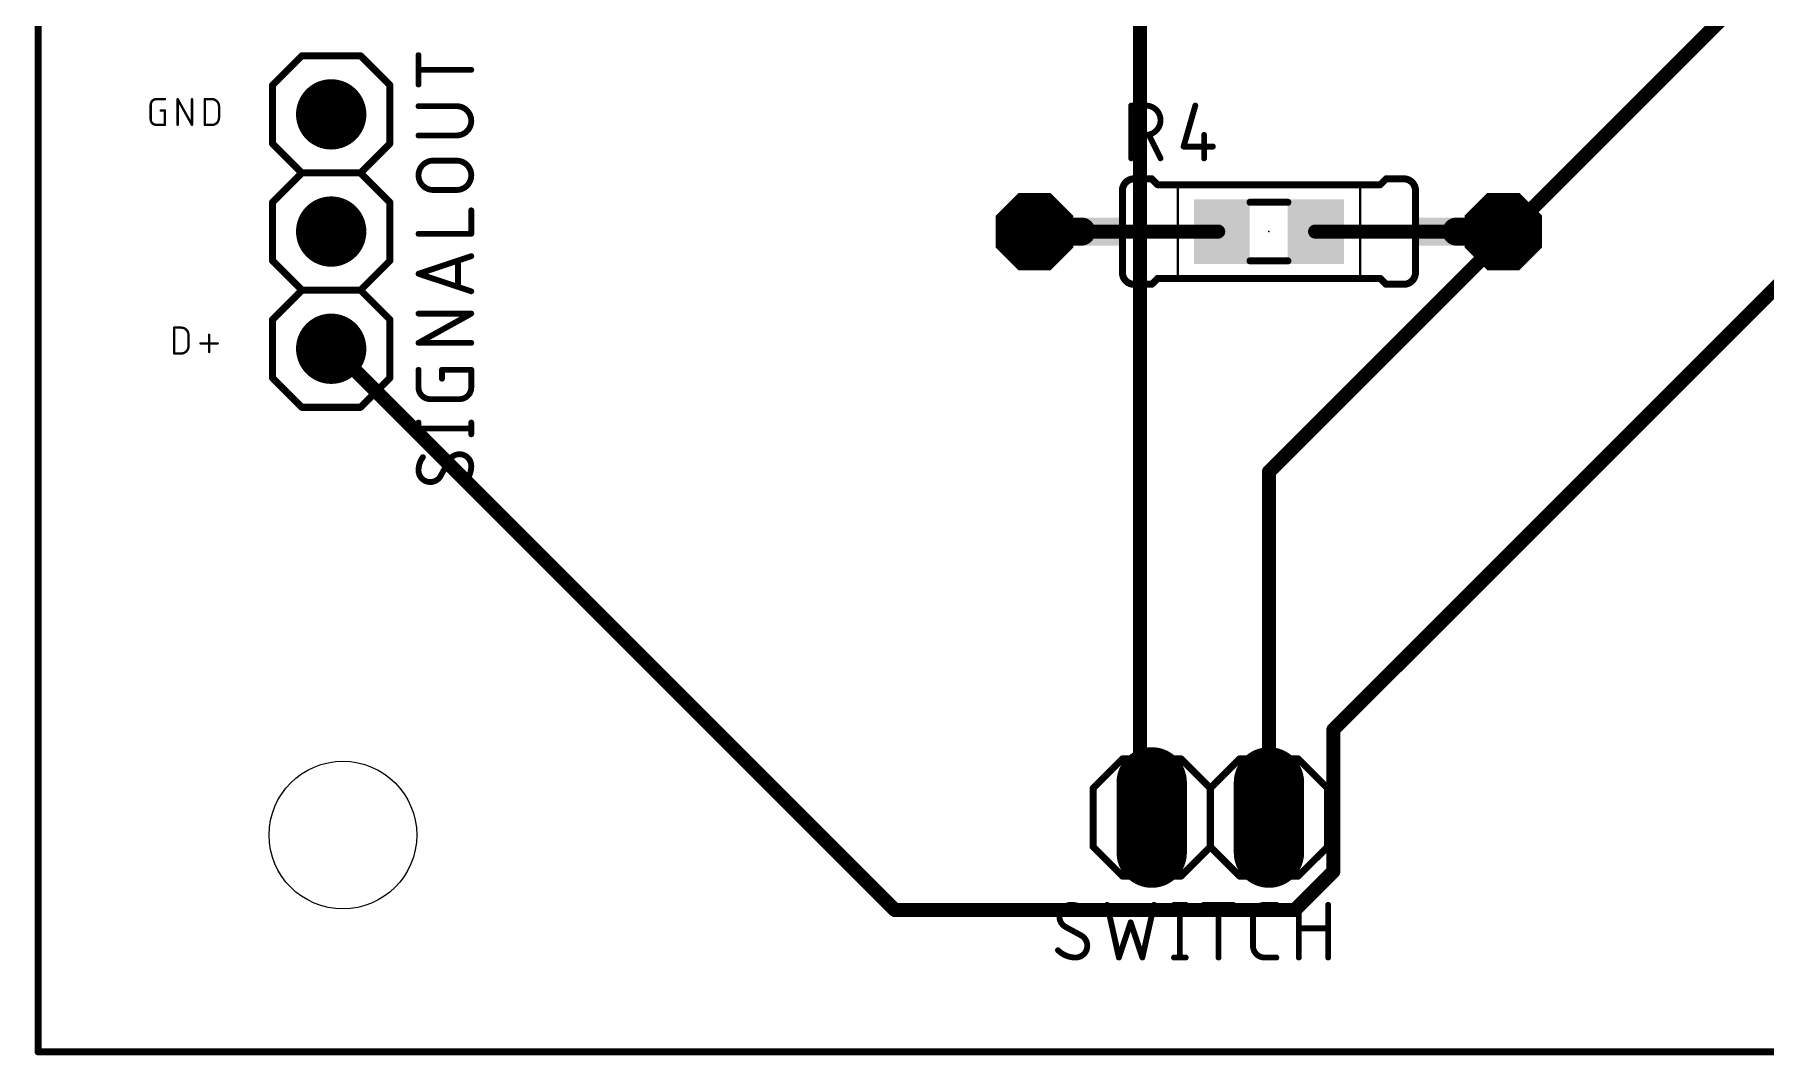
# Model space of a CAD drawing. Extents: x 0.6 to 3.55, y 0 to 3.95.
# Drawn here: x 0.597 to 2.073, y -0.003 to 0.868 of the extents above; entities that cross this region are included whole.
import ezdxf

# ---------------------------------------------------------------- set-up
doc = ezdxf.new("R2010")
doc.units = 0
for name, color, linetype in [('1', 12, 'CONTINUOUS'), ('16', 132, 'CONTINUOUS'), ('17', 110, 'CONTINUOUS'), ('20', 31, 'CONTINUOUS'), ('21', 253, 'CONTINUOUS'), ('23', 53, 'CONTINUOUS'), ('25', 253, 'CONTINUOUS'), ('39', 12, 'CONTINUOUS'), ('51', 253, 'CONTINUOUS')]:
    doc.layers.add(name, color=color, linetype=linetype)

# ---------------------------------------------------------------- blocks, each defined once
blk = doc.blocks.new('RECT')
blk.add_solid([(-0.5, -0.5), (0.5, -0.5), (-0.5, 0.5), (0.5, 0.5)])
blk = doc.blocks.new('OCTAGONP')
at = {"const_width": 0.5}
blk.add_lwpolyline([(-0.25, -0.103553), (-0.25, 0.103553), (-0.103553, 0.25), (0.103553, 0.25), (0.25, 0.103553), (0.25, -0.103553), (0.103553, -0.25), (-0.103553, -0.25), (-0.25, -0.103553), (-0.25, 0.103553)], dxfattribs=at)
blk = doc.blocks.new('ROUNDP')
at = {"const_width": 0.5}
blk.add_lwpolyline([(0, -0.25, 1), (0, 0.25, 1), (0, -0.25)], format="xyb", dxfattribs=at)
blk = doc.blocks.new('LONGP100')
at = {"const_width": 1}
blk.add_lwpolyline([(-0.5, 0), (0.5, 0)], dxfattribs=at)
at = {"const_width": 0.5}
for points in [[(-0.5, 0.25, 1), (-0.5, -0.25)], [(0.5, -0.25, 1), (0.5, 0.25)]]:
    blk.add_lwpolyline(points, format="xyb", dxfattribs=at)

msp = doc.modelspace()

# ---------------------------------------------------------------- linework, layer by layer
at = {"layer": '1'}
for points, const_width in [([(0.6, 3.65), (0.6, 0)], 0.006), ([(1.472835, 0.7), (1.606693, 0.7)], 0.012), ([(1.68937, 0.7), (1.850787, 0.7)], 0.012), ([(0.6, 0), (3.55, 0)], 0.006)]:
    msp.add_lwpolyline(points, dxfattribs=dict(at, const_width=const_width))
for points, const_width in [([(1.472835, 0.703, 1), (1.472835, 0.697)], 0.006), ([(1.606693, 0.697, 1), (1.606693, 0.703)], 0.006), ([(1.68937, 0.703, 1), (1.68937, 0.697)], 0.006), ([(1.850787, 0.697, 1), (1.850787, 0.703)], 0.006), ([(0.6, 0.0015, 1), (0.6, -0.0015)], 0.003), ([(0.5985, 0, 1), (0.6015, 0)], 0.003)]:
    msp.add_lwpolyline(points, format="xyb", dxfattribs=dict(at, const_width=const_width))
at = {"layer": '16', "const_width": 0.012}
for points in [[(1.859, 0.704), (2.101, 0.946)], [(1.54, 0.935), (1.54, 0.209)], [(1.705, 0.275), (2.244, 0.814)], [(1.859, 0.704), (1.85, 0.7)], [(1.848, 0.693), (1.65, 0.495)], [(1.848, 0.693), (1.85, 0.7)], [(0.858, 0.594), (0.85, 0.6)], [(0.858, 0.594), (1.331, 0.121)], [(1.65, 0.495), (1.65, 0.2)], [(1.705, 0.154), (1.705, 0.275)], [(1.54, 0.209), (1.55, 0.2)], [(1.672, 0.121), (1.705, 0.154)], [(1.331, 0.121), (1.672, 0.121)]]:
    msp.add_lwpolyline(points, dxfattribs=at)
at = {"layer": '16', "const_width": 0.006}
for points in [[(1.856879, 0.706121, 1), (1.861121, 0.701879)], [(1.860218, 0.701259, 1), (1.857782, 0.706741)], [(1.845115, 0.693824, 1), (1.850885, 0.692176)], [(1.850121, 0.690879, 1), (1.845879, 0.695121)], [(1.848782, 0.702741, 1), (1.851218, 0.697259)], [(1.852885, 0.699176, 1), (1.847115, 0.700824)], [(0.8518, 0.6024, 1), (0.8482, 0.5976)], [(0.860121, 0.596121, 1), (0.855879, 0.591879)], [(0.8562, 0.5916, 1), (0.8598, 0.5964)], [(1.653, 0.495, 1), (1.647, 0.495)], [(1.647879, 0.497121, 1), (1.652121, 0.492879)], [(1.708, 0.275, 1), (1.702, 0.275)], [(1.702879, 0.277121, 1), (1.707121, 0.272879)], [(1.542007, 0.21123, 1), (1.537993, 0.20677)], [(1.537, 0.209, 1), (1.543, 0.209)], [(1.547993, 0.19777, 1), (1.552007, 0.20223)], [(1.647, 0.2, 1), (1.653, 0.2)], [(1.702, 0.154, 1), (1.708, 0.154)], [(1.707121, 0.151879, 1), (1.702879, 0.156121)], [(1.331, 0.124, 1), (1.331, 0.118)], [(1.328879, 0.118879, 1), (1.333121, 0.123121)], [(1.669879, 0.123121, 1), (1.674121, 0.118879)], [(1.672, 0.118, 1), (1.672, 0.124)]]:
    msp.add_lwpolyline(points, format="xyb", dxfattribs=at)
at = {"layer": '20'}
for p, q in [((0.6, 3.637008), (0.6, 0)), ((0.6, 0), (3.549213, 0))]:
    msp.add_line(p, q, dxfattribs=at)
msp.add_circle((0.86, 0.185), 0.062992, dxfattribs=at)
at = {"layer": '21'}
for points, const_width in [([(0.825, 0.85), (0.8, 0.825)], 0.006), ([(0.875, 0.85), (0.825, 0.85)], 0.006), ([(0.9, 0.825), (0.875, 0.85)], 0.006), ([(0.8, 0.775), (0.8, 0.825)], 0.006), ([(0.9, 0.825), (0.9, 0.775)], 0.006), ([(0.700889, 0.813), (0.708222, 0.813)], 0.002), ([(0.71904, 0.791), (0.71904, 0.813)], 0.002), ([(0.71904, 0.813), (0.731262, 0.791)], 0.002), ([(0.731262, 0.791), (0.731262, 0.813)], 0.002), ([(0.74208, 0.791), (0.74208, 0.813)], 0.002), ([(0.74208, 0.813), (0.748191, 0.813)], 0.002), ([(0.696, 0.795889), (0.696, 0.808111)], 0.002), ([(0.704555, 0.803222), (0.708222, 0.803222)], 0.002), ([(0.708222, 0.803222), (0.708222, 0.791)], 0.002), ([(0.754302, 0.806889), (0.754302, 0.797111)], 0.002), ([(0.708222, 0.791), (0.700889, 0.791)], 0.002), ([(0.748191, 0.791), (0.74208, 0.791)], 0.002), ([(0.825, 0.75), (0.8, 0.775)], 0.006), ([(0.9, 0.775), (0.875, 0.75)], 0.006), ([(0.8, 0.725), (0.825, 0.75)], 0.006), ([(0.875, 0.75), (0.825, 0.75)], 0.006), ([(0.875, 0.75), (0.9, 0.725)], 0.006), ([(1.535, 0.745), (1.55, 0.745)], 0.006), ([(1.555, 0.74), (1.55, 0.745)], 0.006), ([(1.745, 0.74), (1.555, 0.74)], 0.006), ([(1.745, 0.74), (1.75, 0.745)], 0.006), ([(1.765, 0.745), (1.75, 0.745)], 0.006), ([(0.8, 0.675), (0.8, 0.725)], 0.006), ([(0.9, 0.725), (0.9, 0.675)], 0.006), ([(1.525, 0.665), (1.525, 0.735)], 0.006), ([(1.775, 0.665), (1.775, 0.735)], 0.006), ([(0.825, 0.65), (0.8, 0.675)], 0.006), ([(0.9, 0.675), (0.875, 0.65)], 0.006), ([(0.8, 0.625), (0.825, 0.65)], 0.006), ([(0.875, 0.65), (0.825, 0.65)], 0.006), ([(0.875, 0.65), (0.9, 0.625)], 0.006), ([(1.535, 0.655), (1.55, 0.655)], 0.006), ([(1.555, 0.66), (1.55, 0.655)], 0.006), ([(1.745, 0.66), (1.555, 0.66)], 0.006), ([(1.745, 0.66), (1.75, 0.655)], 0.006), ([(1.765, 0.655), (1.75, 0.655)], 0.006), ([(0.8, 0.575), (0.8, 0.625)], 0.006), ([(0.9, 0.625), (0.9, 0.575)], 0.006), ([(0.716, 0.596), (0.716, 0.618)], 0.002), ([(0.716, 0.618), (0.722111, 0.618)], 0.002), ([(0.728222, 0.611889), (0.728222, 0.602111)], 0.002), ([(0.738538, 0.604555), (0.753204, 0.604555)], 0.002), ([(0.745871, 0.597222), (0.745871, 0.611889)], 0.002), ([(0.722111, 0.596), (0.716, 0.596)], 0.002), ([(0.825, 0.55), (0.8, 0.575)], 0.006), ([(0.9, 0.575), (0.875, 0.55)], 0.006), ([(0.875, 0.55), (0.825, 0.55)], 0.006), ([(1.5, 0.225), (1.525, 0.25)], 0.006), ([(1.525, 0.25), (1.575, 0.25)], 0.006), ([(1.575, 0.25), (1.6, 0.225)], 0.006), ([(1.6, 0.225), (1.625, 0.25)], 0.006), ([(1.625, 0.25), (1.675, 0.25)], 0.006), ([(1.7, 0.225), (1.675, 0.25)], 0.006), ([(1.5, 0.175), (1.5, 0.225)], 0.006), ([(1.6, 0.175), (1.6, 0.225)], 0.006), ([(1.7, 0.175), (1.7, 0.225)], 0.006), ([(1.525, 0.15), (1.5, 0.175)], 0.006), ([(1.6, 0.175), (1.575, 0.15)], 0.006), ([(1.625, 0.15), (1.6, 0.175)], 0.006), ([(1.675, 0.15), (1.7, 0.175)], 0.006), ([(1.575, 0.15), (1.525, 0.15)], 0.006), ([(1.675, 0.15), (1.625, 0.15)], 0.006)]:
    msp.add_lwpolyline(points, dxfattribs=dict(at, const_width=const_width))
for points, const_width in [([(0.825, 0.8515, 1), (0.825, 0.8485)], 0.003), ([(0.826061, 0.848939, 1), (0.823939, 0.851061)], 0.003), ([(0.876061, 0.851061, 1), (0.873939, 0.848939)], 0.003), ([(0.875, 0.8485, 1), (0.875, 0.8515)], 0.003), ([(0.8015, 0.825, 1), (0.7985, 0.825)], 0.003), ([(0.798939, 0.826061, 1), (0.801061, 0.823939)], 0.003), ([(0.9015, 0.825, 1), (0.8985, 0.825)], 0.003), ([(0.898939, 0.823939, 1), (0.901061, 0.826061)], 0.003), ([(0.700889, 0.813, 0.414206), (0.696, 0.808111)], 0.002), ([(0.700889, 0.8135, 1), (0.700889, 0.8125)], 0.001), ([(0.700889, 0.8125, 1), (0.700889, 0.8135)], 0.001), ([(0.708222, 0.8125, 1), (0.708222, 0.8135)], 0.001), ([(0.71954, 0.813, 1), (0.71854, 0.813)], 0.001), ([(0.719477, 0.813243, 1), (0.718603, 0.812757)], 0.001), ([(0.731762, 0.813, 1), (0.730762, 0.813)], 0.001), ([(0.74258, 0.813, 1), (0.74158, 0.813)], 0.001), ([(0.74208, 0.8135, 1), (0.74208, 0.8125)], 0.001), ([(0.754302, 0.806889, 0.414219), (0.748191, 0.813)], 0.002), ([(0.748191, 0.8135, 1), (0.748191, 0.8125)], 0.001), ([(0.748191, 0.8125, 1), (0.748191, 0.8135)], 0.001), ([(0.6965, 0.808111, 1), (0.6955, 0.808111)], 0.001), ([(0.6955, 0.808111, 1), (0.6965, 0.808111)], 0.001), ([(0.704555, 0.803722, 1), (0.704555, 0.802722)], 0.001), ([(0.708722, 0.803222, 1), (0.707722, 0.803222)], 0.001), ([(0.708222, 0.802722, 1), (0.708222, 0.803722)], 0.001), ([(0.748191, 0.791, 0.414208), (0.754302, 0.797111)], 0.002), ([(0.754802, 0.806889, 1), (0.753802, 0.806889)], 0.001), ([(0.753802, 0.806889, 1), (0.754802, 0.806889)], 0.001), ([(0.754802, 0.797111, 1), (0.753802, 0.797111)], 0.001), ([(0.753802, 0.797111, 1), (0.754802, 0.797111)], 0.001), ([(0.696, 0.795889, 0.414214), (0.700889, 0.791)], 0.002), ([(0.6965, 0.795889, 1), (0.6955, 0.795889)], 0.001), ([(0.6955, 0.795889, 1), (0.6965, 0.795889)], 0.001), ([(0.700889, 0.7915, 1), (0.700889, 0.7905)], 0.001), ([(0.700889, 0.7905, 1), (0.700889, 0.7915)], 0.001), ([(0.707722, 0.791, 1), (0.708722, 0.791)], 0.001), ([(0.708222, 0.7905, 1), (0.708222, 0.7915)], 0.001), ([(0.71854, 0.791, 1), (0.71954, 0.791)], 0.001), ([(0.730762, 0.791, 1), (0.731762, 0.791)], 0.001), ([(0.730825, 0.790757, 1), (0.731699, 0.791243)], 0.001), ([(0.74208, 0.7915, 1), (0.74208, 0.7905)], 0.001), ([(0.74158, 0.791, 1), (0.74258, 0.791)], 0.001), ([(0.748191, 0.7915, 1), (0.748191, 0.7905)], 0.001), ([(0.748191, 0.7905, 1), (0.748191, 0.7915)], 0.001), ([(0.801061, 0.776061, 1), (0.798939, 0.773939)], 0.003), ([(0.7985, 0.775, 1), (0.8015, 0.775)], 0.003), ([(0.8985, 0.775, 1), (0.9015, 0.775)], 0.003), ([(0.901061, 0.773939, 1), (0.898939, 0.776061)], 0.003), ([(0.825, 0.7515, 1), (0.825, 0.7485)], 0.003), ([(0.826061, 0.748939, 1), (0.823939, 0.751061)], 0.003), ([(0.823939, 0.748939, 1), (0.826061, 0.751061)], 0.003), ([(0.876061, 0.751061, 1), (0.873939, 0.748939)], 0.003), ([(0.873939, 0.751061, 1), (0.876061, 0.748939)], 0.003), ([(0.875, 0.7485, 1), (0.875, 0.7515)], 0.003), ([(1.535, 0.745, 0.414214), (1.525, 0.735)], 0.006), ([(1.535, 0.7465, 1), (1.535, 0.7435)], 0.003), ([(1.535, 0.7435, 1), (1.535, 0.7465)], 0.003), ([(1.551061, 0.746061, 1), (1.548939, 0.743939)], 0.003), ([(1.55, 0.7435, 1), (1.55, 0.7465)], 0.003), ([(1.555, 0.7415, 1), (1.555, 0.7385)], 0.003), ([(1.553939, 0.738939, 1), (1.556061, 0.741061)], 0.003), ([(1.743939, 0.741061, 1), (1.746061, 0.738939)], 0.003), ([(1.745, 0.7385, 1), (1.745, 0.7415)], 0.003), ([(1.75, 0.7465, 1), (1.75, 0.7435)], 0.003), ([(1.751061, 0.743939, 1), (1.748939, 0.746061)], 0.003), ([(1.775, 0.735, 0.414214), (1.765, 0.745)], 0.006), ([(1.765, 0.7465, 1), (1.765, 0.7435)], 0.003), ([(1.765, 0.7435, 1), (1.765, 0.7465)], 0.003), ([(0.8015, 0.725, 1), (0.7985, 0.725)], 0.003), ([(0.798939, 0.726061, 1), (0.801061, 0.723939)], 0.003), ([(0.9015, 0.725, 1), (0.8985, 0.725)], 0.003), ([(0.898939, 0.723939, 1), (0.901061, 0.726061)], 0.003), ([(1.5265, 0.735, 1), (1.5235, 0.735)], 0.003), ([(1.5235, 0.735, 1), (1.5265, 0.735)], 0.003), ([(1.7765, 0.735, 1), (1.7735, 0.735)], 0.003), ([(1.7735, 0.735, 1), (1.7765, 0.735)], 0.003), ([(0.801061, 0.676061, 1), (0.798939, 0.673939)], 0.003), ([(0.7985, 0.675, 1), (0.8015, 0.675)], 0.003), ([(0.8985, 0.675, 1), (0.9015, 0.675)], 0.003), ([(0.901061, 0.673939, 1), (0.898939, 0.676061)], 0.003), ([(1.525, 0.665, 0.414214), (1.535, 0.655)], 0.006), ([(1.5265, 0.665, 1), (1.5235, 0.665)], 0.003), ([(1.5235, 0.665, 1), (1.5265, 0.665)], 0.003), ([(1.765, 0.655, 0.414214), (1.775, 0.665)], 0.006), ([(1.7765, 0.665, 1), (1.7735, 0.665)], 0.003), ([(1.7735, 0.665, 1), (1.7765, 0.665)], 0.003), ([(0.825, 0.6515, 1), (0.825, 0.6485)], 0.003), ([(0.826061, 0.648939, 1), (0.823939, 0.651061)], 0.003), ([(0.823939, 0.648939, 1), (0.826061, 0.651061)], 0.003), ([(0.876061, 0.651061, 1), (0.873939, 0.648939)], 0.003), ([(0.873939, 0.651061, 1), (0.876061, 0.648939)], 0.003), ([(0.875, 0.6485, 1), (0.875, 0.6515)], 0.003), ([(1.535, 0.6565, 1), (1.535, 0.6535)], 0.003), ([(1.535, 0.6535, 1), (1.535, 0.6565)], 0.003), ([(1.548939, 0.656061, 1), (1.551061, 0.653939)], 0.003), ([(1.55, 0.6535, 1), (1.55, 0.6565)], 0.003), ([(1.555, 0.6615, 1), (1.555, 0.6585)], 0.003), ([(1.556061, 0.658939, 1), (1.553939, 0.661061)], 0.003), ([(1.746061, 0.661061, 1), (1.743939, 0.658939)], 0.003), ([(1.745, 0.6585, 1), (1.745, 0.6615)], 0.003), ([(1.75, 0.6565, 1), (1.75, 0.6535)], 0.003), ([(1.748939, 0.653939, 1), (1.751061, 0.656061)], 0.003), ([(1.765, 0.6565, 1), (1.765, 0.6535)], 0.003), ([(1.765, 0.6535, 1), (1.765, 0.6565)], 0.003), ([(0.8015, 0.625, 1), (0.7985, 0.625)], 0.003), ([(0.798939, 0.626061, 1), (0.801061, 0.623939)], 0.003), ([(0.9015, 0.625, 1), (0.8985, 0.625)], 0.003), ([(0.898939, 0.623939, 1), (0.901061, 0.626061)], 0.003), ([(0.7165, 0.618, 1), (0.7155, 0.618)], 0.001), ([(0.716, 0.6185, 1), (0.716, 0.6175)], 0.001), ([(0.728222, 0.611889, 0.414219), (0.722111, 0.618)], 0.002), ([(0.722111, 0.6185, 1), (0.722111, 0.6175)], 0.001), ([(0.722111, 0.6175, 1), (0.722111, 0.6185)], 0.001), ([(0.728722, 0.611889, 1), (0.727722, 0.611889)], 0.001), ([(0.727722, 0.611889, 1), (0.728722, 0.611889)], 0.001), ([(0.738538, 0.605055, 1), (0.738538, 0.604055)], 0.001), ([(0.746371, 0.611889, 1), (0.745371, 0.611889)], 0.001), ([(0.753204, 0.604055, 1), (0.753204, 0.605055)], 0.001), ([(0.716, 0.5965, 1), (0.716, 0.5955)], 0.001), ([(0.7155, 0.596, 1), (0.7165, 0.596)], 0.001), ([(0.722111, 0.596, 0.414208), (0.728222, 0.602111)], 0.002), ([(0.722111, 0.5965, 1), (0.722111, 0.5955)], 0.001), ([(0.722111, 0.5955, 1), (0.722111, 0.5965)], 0.001), ([(0.728722, 0.602111, 1), (0.727722, 0.602111)], 0.001), ([(0.727722, 0.602111, 1), (0.728722, 0.602111)], 0.001), ([(0.745371, 0.597222, 1), (0.746371, 0.597222)], 0.001), ([(0.801061, 0.576061, 1), (0.798939, 0.573939)], 0.003), ([(0.7985, 0.575, 1), (0.8015, 0.575)], 0.003), ([(0.8985, 0.575, 1), (0.9015, 0.575)], 0.003), ([(0.901061, 0.573939, 1), (0.898939, 0.576061)], 0.003), ([(0.825, 0.5515, 1), (0.825, 0.5485)], 0.003), ([(0.823939, 0.548939, 1), (0.826061, 0.551061)], 0.003), ([(0.873939, 0.551061, 1), (0.876061, 0.548939)], 0.003), ([(0.875, 0.5485, 1), (0.875, 0.5515)], 0.003), ([(1.525, 0.2515, 1), (1.525, 0.2485)], 0.003), ([(1.526061, 0.248939, 1), (1.523939, 0.251061)], 0.003), ([(1.576061, 0.251061, 1), (1.573939, 0.248939)], 0.003), ([(1.575, 0.2485, 1), (1.575, 0.2515)], 0.003), ([(1.625, 0.2515, 1), (1.625, 0.2485)], 0.003), ([(1.626061, 0.248939, 1), (1.623939, 0.251061)], 0.003), ([(1.676061, 0.251061, 1), (1.673939, 0.248939)], 0.003), ([(1.675, 0.2485, 1), (1.675, 0.2515)], 0.003), ([(1.5015, 0.225, 1), (1.4985, 0.225)], 0.003), ([(1.498939, 0.226061, 1), (1.501061, 0.223939)], 0.003), ([(1.6015, 0.225, 1), (1.5985, 0.225)], 0.003), ([(1.598939, 0.226061, 1), (1.601061, 0.223939)], 0.003), ([(1.598939, 0.223939, 1), (1.601061, 0.226061)], 0.003), ([(1.7015, 0.225, 1), (1.6985, 0.225)], 0.003), ([(1.698939, 0.223939, 1), (1.701061, 0.226061)], 0.003), ([(1.501061, 0.176061, 1), (1.498939, 0.173939)], 0.003), ([(1.601061, 0.176061, 1), (1.598939, 0.173939)], 0.003), ([(1.601061, 0.173939, 1), (1.598939, 0.176061)], 0.003), ([(1.701061, 0.173939, 1), (1.698939, 0.176061)], 0.003), ([(1.4985, 0.175, 1), (1.5015, 0.175)], 0.003), ([(1.5985, 0.175, 1), (1.6015, 0.175)], 0.003), ([(1.6985, 0.175, 1), (1.7015, 0.175)], 0.003), ([(1.525, 0.1515, 1), (1.525, 0.1485)], 0.003), ([(1.523939, 0.148939, 1), (1.526061, 0.151061)], 0.003), ([(1.573939, 0.151061, 1), (1.576061, 0.148939)], 0.003), ([(1.575, 0.1485, 1), (1.575, 0.1515)], 0.003), ([(1.625, 0.1515, 1), (1.625, 0.1485)], 0.003), ([(1.623939, 0.148939, 1), (1.626061, 0.151061)], 0.003), ([(1.673939, 0.151061, 1), (1.676061, 0.148939)], 0.003), ([(1.675, 0.1485, 1), (1.675, 0.1515)], 0.003)]:
    msp.add_lwpolyline(points, format="xyb", dxfattribs=dict(at, const_width=const_width))
at = {"layer": '23'}
for p in [(0.85, 0.7), (1.65, 0.7), (1.6, 0.2)]:
    msp.add_point(p, dxfattribs=at)
at = {"layer": '25', "const_width": 0.005}
for points in [[(0.9245, 0.8255), (0.9245, 0.8505)], [(0.9695, 0.838), (0.9245, 0.838)], [(0.957, 0.807), (0.9245, 0.807)], [(1.5325, 0.7625), (1.5325, 0.8075)], [(1.5325, 0.8075), (1.545, 0.8075)], [(1.587174, 0.8075), (1.577174, 0.7725)], [(0.9245, 0.782), (0.957, 0.782)], [(1.545, 0.7825), (1.5325, 0.7825)], [(1.5575, 0.7625), (1.5475, 0.7825)], [(1.594674, 0.7825), (1.594674, 0.7625)], [(1.577174, 0.7725), (1.602174, 0.7725)], [(0.937, 0.7605), (0.957, 0.7605)], [(0.957, 0.7355), (0.937, 0.7355)], [(0.9695, 0.6981), (0.9695, 0.7181)], [(0.9245, 0.6981), (0.9695, 0.6981)], [(0.9245, 0.664), (0.9695, 0.679)], [(0.9695, 0.649), (0.9245, 0.664)], [(0.95825, 0.67525), (0.95825, 0.65275)], [(0.9245, 0.605), (0.9695, 0.63)], [(0.9695, 0.63), (0.9245, 0.63)], [(0.9695, 0.605), (0.9245, 0.605)], [(0.9245, 0.567), (0.9245, 0.582)], [(0.9445, 0.5745), (0.9445, 0.582)], [(0.9445, 0.582), (0.9695, 0.582)], [(0.9695, 0.582), (0.9695, 0.567)], [(0.9595, 0.557), (0.9345, 0.557)], [(0.9245, 0.527), (0.9245, 0.537)], [(0.9245, 0.532), (0.9695, 0.532)], [(0.9695, 0.527), (0.9695, 0.537)], [(0.95075, 0.505), (0.94325, 0.49125)], [(1.512, 0.1255), (1.522, 0.0805)], [(1.542, 0.0805), (1.552, 0.1255)], [(1.569, 0.1255), (1.579, 0.1255)], [(1.574, 0.1255), (1.574, 0.0805)], [(1.5945, 0.1255), (1.6195, 0.1255)], [(1.607, 0.0805), (1.607, 0.1255)], [(1.646353, 0.1255), (1.656353, 0.1255)], [(1.6755, 0.0805), (1.6755, 0.1255)], [(1.7005, 0.1255), (1.7005, 0.0805)], [(1.49, 0.09925), (1.47625, 0.10675)], [(1.522, 0.0805), (1.532, 0.1105)], [(1.532, 0.1105), (1.542, 0.0805)], [(1.636353, 0.0905), (1.636353, 0.1155)], [(1.6755, 0.1055), (1.7005, 0.1055)], [(1.569, 0.0805), (1.579, 0.0805)], [(1.656353, 0.0805), (1.646353, 0.0805)]]:
    msp.add_lwpolyline(points, dxfattribs=at)
at = {"layer": '25'}
for points, const_width in [([(0.92575, 0.8505, 1), (0.92325, 0.8505)], 0.0025), ([(0.9245, 0.83925, 1), (0.9245, 0.83675)], 0.0025), ([(0.9695, 0.83675, 1), (0.9695, 0.83925)], 0.0025), ([(0.92325, 0.8255, 1), (0.92575, 0.8255)], 0.0025), ([(0.9245, 0.80825, 1), (0.9245, 0.80575)], 0.0025), ([(0.957, 0.782, 1), (0.957, 0.807)], 0.005), ([(0.957, 0.80825, 1), (0.957, 0.80575)], 0.0025), ([(0.957, 0.80575, 1), (0.957, 0.80825)], 0.0025), ([(1.53375, 0.8075, 1), (1.53125, 0.8075)], 0.0025), ([(1.5325, 0.80875, 1), (1.5325, 0.80625)], 0.0025), ([(1.545, 0.7825, 1), (1.545, 0.8075)], 0.005), ([(1.545, 0.80875, 1), (1.545, 0.80625)], 0.0025), ([(1.545, 0.80625, 1), (1.545, 0.80875)], 0.0025), ([(1.588376, 0.807157, 1), (1.585972, 0.807843)], 0.0025), ([(0.9245, 0.78325, 1), (0.9245, 0.78075)], 0.0025), ([(0.957, 0.78325, 1), (0.957, 0.78075)], 0.0025), ([(0.957, 0.78075, 1), (0.957, 0.78325)], 0.0025), ([(1.5325, 0.78375, 1), (1.5325, 0.78125)], 0.0025), ([(1.545, 0.78375, 1), (1.545, 0.78125)], 0.0025), ([(1.545, 0.78125, 1), (1.545, 0.78375)], 0.0025), ([(1.548618, 0.783059, 1), (1.546382, 0.781941)], 0.0025), ([(1.595924, 0.7825, 1), (1.593424, 0.7825)], 0.0025), ([(1.577174, 0.77375, 1), (1.577174, 0.77125)], 0.0025), ([(1.575972, 0.772843, 1), (1.578376, 0.772157)], 0.0025), ([(1.602174, 0.77125, 1), (1.602174, 0.77375)], 0.0025), ([(0.937, 0.7605, 1), (0.937, 0.7355)], 0.005), ([(0.937, 0.76175, 1), (0.937, 0.75925)], 0.0025), ([(0.937, 0.75925, 1), (0.937, 0.76175)], 0.0025), ([(0.957, 0.7355, 1), (0.957, 0.7605)], 0.005), ([(0.957, 0.76175, 1), (0.957, 0.75925)], 0.0025), ([(0.957, 0.75925, 1), (0.957, 0.76175)], 0.0025), ([(1.53125, 0.7625, 1), (1.53375, 0.7625)], 0.0025), ([(1.556382, 0.761941, 1), (1.558618, 0.763059)], 0.0025), ([(1.593424, 0.7625, 1), (1.595924, 0.7625)], 0.0025), ([(0.937, 0.73675, 1), (0.937, 0.73425)], 0.0025), ([(0.937, 0.73425, 1), (0.937, 0.73675)], 0.0025), ([(0.957, 0.73675, 1), (0.957, 0.73425)], 0.0025), ([(0.957, 0.73425, 1), (0.957, 0.73675)], 0.0025), ([(0.97075, 0.7181, 1), (0.96825, 0.7181)], 0.0025), ([(0.9245, 0.69935, 1), (0.9245, 0.69685)], 0.0025), ([(0.96825, 0.6981, 1), (0.97075, 0.6981)], 0.0025), ([(0.9695, 0.69685, 1), (0.9695, 0.69935)], 0.0025), ([(0.969895, 0.677814, 1), (0.969105, 0.680186)], 0.0025), ([(0.924895, 0.665186, 1), (0.924105, 0.662814)], 0.0025), ([(0.924105, 0.665186, 1), (0.924895, 0.662814)], 0.0025), ([(0.9595, 0.67525, 1), (0.957, 0.67525)], 0.0025), ([(0.957, 0.65275, 1), (0.9595, 0.65275)], 0.0025), ([(0.969105, 0.647814, 1), (0.969895, 0.650186)], 0.0025), ([(0.9245, 0.63125, 1), (0.9245, 0.62875)], 0.0025), ([(0.970107, 0.628907, 1), (0.968893, 0.631093)], 0.0025), ([(0.9695, 0.62875, 1), (0.9695, 0.63125)], 0.0025), ([(0.9245, 0.60625, 1), (0.9245, 0.60375)], 0.0025), ([(0.923893, 0.606093, 1), (0.925107, 0.603907)], 0.0025), ([(0.9695, 0.60375, 1), (0.9695, 0.60625)], 0.0025), ([(0.92575, 0.582, 1), (0.92325, 0.582)], 0.0025), ([(0.94575, 0.582, 1), (0.94325, 0.582)], 0.0025), ([(0.9445, 0.58325, 1), (0.9445, 0.58075)], 0.0025), ([(0.97075, 0.582, 1), (0.96825, 0.582)], 0.0025), ([(0.9695, 0.58075, 1), (0.9695, 0.58325)], 0.0025), ([(0.9245, 0.567, 0.414214), (0.9345, 0.557)], 0.005), ([(0.92575, 0.567, 1), (0.92325, 0.567)], 0.0025), ([(0.92325, 0.567, 1), (0.92575, 0.567)], 0.0025), ([(0.94325, 0.5745, 1), (0.94575, 0.5745)], 0.0025), ([(0.9595, 0.557, 0.414214), (0.9695, 0.567)], 0.005), ([(0.97075, 0.567, 1), (0.96825, 0.567)], 0.0025), ([(0.96825, 0.567, 1), (0.97075, 0.567)], 0.0025), ([(0.9345, 0.55825, 1), (0.9345, 0.55575)], 0.0025), ([(0.9345, 0.55575, 1), (0.9345, 0.55825)], 0.0025), ([(0.9595, 0.55825, 1), (0.9595, 0.55575)], 0.0025), ([(0.9595, 0.55575, 1), (0.9595, 0.55825)], 0.0025), ([(0.92575, 0.537, 1), (0.92325, 0.537)], 0.0025), ([(0.9245, 0.53325, 1), (0.9245, 0.53075)], 0.0025), ([(0.97075, 0.537, 1), (0.96825, 0.537)], 0.0025), ([(0.9695, 0.53075, 1), (0.9695, 0.53325)], 0.0025), ([(0.92325, 0.527, 1), (0.92575, 0.527)], 0.0025), ([(0.96825, 0.527, 1), (0.97075, 0.527)], 0.0025), ([(0.92825, 0.5075, 0.162278), (0.9245, 0.49625)], 0.005), ([(0.92925, 0.50675, 1), (0.92725, 0.50825)], 0.0025), ([(0.9595, 0.51, 0.265564), (0.95075, 0.505)], 0.005), ([(0.949673, 0.505635, 1), (0.951827, 0.504366)], 0.0025), ([(0.951847, 0.504402, 1), (0.949653, 0.505599)], 0.0025), ([(0.9695, 0.5, 0.414214), (0.9595, 0.51)], 0.005), ([(0.9595, 0.51125, 1), (0.9595, 0.50875)], 0.0025), ([(0.9595, 0.50875, 1), (0.9595, 0.51125)], 0.0025), ([(0.96325, 0.485, 0.2), (0.9695, 0.5)], 0.005), ([(0.97075, 0.5, 1), (0.96825, 0.5)], 0.0025), ([(0.9245, 0.49625, 0.414214), (0.9345, 0.48625)], 0.005), ([(0.92575, 0.49625, 1), (0.92325, 0.49625)], 0.0025), ([(0.92325, 0.49625, 1), (0.92575, 0.49625)], 0.0025), ([(0.9345, 0.48625, 0.265564), (0.94325, 0.49125)], 0.005), ([(0.9345, 0.4875, 1), (0.9345, 0.485)], 0.0025), ([(0.9345, 0.485, 1), (0.9345, 0.4875)], 0.0025), ([(0.942153, 0.491849, 1), (0.944347, 0.490652)], 0.0025), ([(0.944327, 0.490616, 1), (0.942173, 0.491885)], 0.0025), ([(0.96825, 0.5, 1), (0.97075, 0.5)], 0.0025), ([(0.96237, 0.485888, 1), (0.96413, 0.484113)], 0.0025), ([(1.48125, 0.1255, 0.414214), (1.47125, 0.1155)], 0.005), ([(1.4925, 0.12175, 0.162278), (1.48125, 0.1255)], 0.005), ([(1.48125, 0.12675, 1), (1.48125, 0.12425)], 0.0025), ([(1.48125, 0.12425, 1), (1.48125, 0.12675)], 0.0025), ([(1.49175, 0.12075, 1), (1.49325, 0.12275)], 0.0025), ([(1.51322, 0.125771, 1), (1.51078, 0.125229)], 0.0025), ([(1.55322, 0.125229, 1), (1.55078, 0.125771)], 0.0025), ([(1.569, 0.12675, 1), (1.569, 0.12425)], 0.0025), ([(1.57525, 0.1255, 1), (1.57275, 0.1255)], 0.0025), ([(1.579, 0.12425, 1), (1.579, 0.12675)], 0.0025), ([(1.5945, 0.12675, 1), (1.5945, 0.12425)], 0.0025), ([(1.60825, 0.1255, 1), (1.60575, 0.1255)], 0.0025), ([(1.6195, 0.12425, 1), (1.6195, 0.12675)], 0.0025), ([(1.646353, 0.1255, 0.414214), (1.636353, 0.1155)], 0.005), ([(1.646353, 0.12675, 1), (1.646353, 0.12425)], 0.0025), ([(1.646353, 0.12425, 1), (1.646353, 0.12675)], 0.0025), ([(1.656353, 0.12425, 1), (1.656353, 0.12675)], 0.0025), ([(1.67675, 0.1255, 1), (1.67425, 0.1255)], 0.0025), ([(1.70175, 0.1255, 1), (1.69925, 0.1255)], 0.0025), ([(1.47125, 0.1155, 0.265564), (1.47625, 0.10675)], 0.005), ([(1.4725, 0.1155, 1), (1.47, 0.1155)], 0.0025), ([(1.47, 0.1155, 1), (1.4725, 0.1155)], 0.0025), ([(1.476849, 0.107847, 1), (1.475652, 0.105653)], 0.0025), ([(1.475616, 0.105673, 1), (1.476885, 0.107827)], 0.0025), ([(1.533186, 0.110895, 1), (1.530814, 0.110105)], 0.0025), ([(1.533186, 0.110105, 1), (1.530814, 0.110895)], 0.0025), ([(1.637603, 0.1155, 1), (1.635103, 0.1155)], 0.0025), ([(1.635103, 0.1155, 1), (1.637603, 0.1155)], 0.0025), ([(1.6755, 0.10675, 1), (1.6755, 0.10425)], 0.0025), ([(1.7005, 0.10425, 1), (1.7005, 0.10675)], 0.0025), ([(1.47, 0.08675, 0.2), (1.485, 0.0805)], 0.005), ([(1.470888, 0.08763, 1), (1.469113, 0.08587)], 0.0025), ([(1.485, 0.0805, 0.414214), (1.495, 0.0905)], 0.005), ([(1.495, 0.0905, 0.265564), (1.49, 0.09925)], 0.005), ([(1.490635, 0.100327, 1), (1.489366, 0.098173)], 0.0025), ([(1.489402, 0.098153, 1), (1.490599, 0.100347)], 0.0025), ([(1.49625, 0.0905, 1), (1.49375, 0.0905)], 0.0025), ([(1.49375, 0.0905, 1), (1.49625, 0.0905)], 0.0025), ([(1.636353, 0.0905, 0.414214), (1.646353, 0.0805)], 0.005), ([(1.637603, 0.0905, 1), (1.635103, 0.0905)], 0.0025), ([(1.635103, 0.0905, 1), (1.637603, 0.0905)], 0.0025), ([(1.485, 0.08175, 1), (1.485, 0.07925)], 0.0025), ([(1.485, 0.07925, 1), (1.485, 0.08175)], 0.0025), ([(1.520814, 0.080895, 1), (1.523186, 0.080105)], 0.0025), ([(1.52078, 0.080229, 1), (1.52322, 0.080771)], 0.0025), ([(1.54078, 0.080771, 1), (1.54322, 0.080229)], 0.0025), ([(1.540814, 0.080105, 1), (1.543186, 0.080895)], 0.0025), ([(1.569, 0.08175, 1), (1.569, 0.07925)], 0.0025), ([(1.57275, 0.0805, 1), (1.57525, 0.0805)], 0.0025), ([(1.579, 0.07925, 1), (1.579, 0.08175)], 0.0025), ([(1.60575, 0.0805, 1), (1.60825, 0.0805)], 0.0025), ([(1.646353, 0.08175, 1), (1.646353, 0.07925)], 0.0025), ([(1.646353, 0.07925, 1), (1.646353, 0.08175)], 0.0025), ([(1.656353, 0.07925, 1), (1.656353, 0.08175)], 0.0025), ([(1.67425, 0.0805, 1), (1.67675, 0.0805)], 0.0025), ([(1.69925, 0.0805, 1), (1.70175, 0.0805)], 0.0025)]:
    msp.add_lwpolyline(points, format="xyb", dxfattribs=dict(at, const_width=const_width))
at = {"layer": '39', "const_width": 0.002}
for points in [[(1.572323, 0.738701), (1.727677, 0.738701)], [(1.572323, 0.661299), (1.572323, 0.738701)], [(1.727677, 0.738701), (1.727677, 0.661299)], [(1.727677, 0.661299), (1.572323, 0.661299)]]:
    msp.add_lwpolyline(points, dxfattribs=at)
at = {"layer": '39', "const_width": 0.001}
for points in [[(1.572323, 0.739201, 1), (1.572323, 0.738201)], [(1.572823, 0.738701, 1), (1.571823, 0.738701)], [(1.728177, 0.738701, 1), (1.727177, 0.738701)], [(1.727677, 0.738201, 1), (1.727677, 0.739201)], [(1.572323, 0.661799, 1), (1.572323, 0.660799)], [(1.571823, 0.661299, 1), (1.572823, 0.661299)], [(1.727177, 0.661299, 1), (1.728177, 0.661299)], [(1.727677, 0.660799, 1), (1.727677, 0.661799)]]:
    msp.add_lwpolyline(points, format="xyb", dxfattribs=at)
at = {"layer": '51'}
for points, const_width in [([(1.633858, 0.725), (1.666142, 0.725)], 0.006), ([(1.45, 0.7), (1.49, 0.7)], 0.024), ([(1.85, 0.7), (1.81, 0.7)], 0.024), ([(1.633858, 0.675), (1.666142, 0.675)], 0.006)]:
    msp.add_lwpolyline(points, dxfattribs=dict(at, const_width=const_width))
for points, const_width in [([(1.633858, 0.7265, 1), (1.633858, 0.7235)], 0.003), ([(1.666142, 0.7235, 1), (1.666142, 0.7265)], 0.003), ([(1.45, 0.706, 1), (1.45, 0.694)], 0.012), ([(1.49, 0.694, 1), (1.49, 0.706)], 0.012), ([(1.81, 0.706, 1), (1.81, 0.694)], 0.012), ([(1.85, 0.694, 1), (1.85, 0.706)], 0.012), ([(1.633858, 0.6765, 1), (1.633858, 0.6735)], 0.003), ([(1.666142, 0.6735, 1), (1.666142, 0.6765)], 0.003)]:
    msp.add_lwpolyline(points, format="xyb", dxfattribs=dict(at, const_width=const_width))

# ---------------------------------------------------------------- block references
at = {"layer": '1', "xscale": 0.047244, "yscale": 0.055118}
for p in [(1.60963, 0.7), (1.69037, 0.7)]:
    msp.add_blockref('RECT', p, dxfattribs=at)
at = {"layer": '17'}
for name, p, xscale, yscale in [('ROUNDP', (0.85, 0.8), 0.06, 0.06), ('ROUNDP', (0.85, 0.8), 0.06, 0.06), ('ROUNDP', (0.85, 0.7), 0.06, 0.06), ('ROUNDP', (0.85, 0.7), 0.06, 0.06), ('OCTAGONP', (1.45, 0.7), 0.066, 0.066), ('OCTAGONP', (1.45, 0.7), 0.066, 0.066), ('OCTAGONP', (1.85, 0.7), 0.066, 0.066), ('OCTAGONP', (1.85, 0.7), 0.066, 0.066), ('ROUNDP', (0.85, 0.6), 0.06, 0.06), ('ROUNDP', (0.85, 0.6), 0.06, 0.06)]:
    msp.add_blockref(name, p, dxfattribs=dict(at, xscale=xscale, yscale=yscale))
at = {"layer": '17', "xscale": 0.06, "yscale": 0.06, "rotation": 270}
for p in [(1.55, 0.2), (1.55, 0.2), (1.65, 0.2), (1.65, 0.2)]:
    msp.add_blockref('LONGP100', p, dxfattribs=at)
at = {"layer": '21'}
for p, xscale, yscale in [((1.620795, 0.700059), 0.025591, 0.055118), ((1.678795, 0.700059), 0.025591, 0.055118), ((1.508, 0.7), 0.034, 0.024), ((1.792, 0.7), 0.034, 0.024)]:
    msp.add_blockref('RECT', p, dxfattribs=dict(at, xscale=xscale, yscale=yscale))
at = {"layer": '51', "xscale": 0.02, "yscale": 0.02}
for p, rotation in [((0.85, 0.8), 270), ((0.85, 0.7), 270), ((0.85, 0.6), 270), ((1.55, 0.2), 180), ((1.65, 0.2), 180)]:
    msp.add_blockref('RECT', p, dxfattribs=dict(at, rotation=rotation))

doc.saveas('drawing.dxf')
